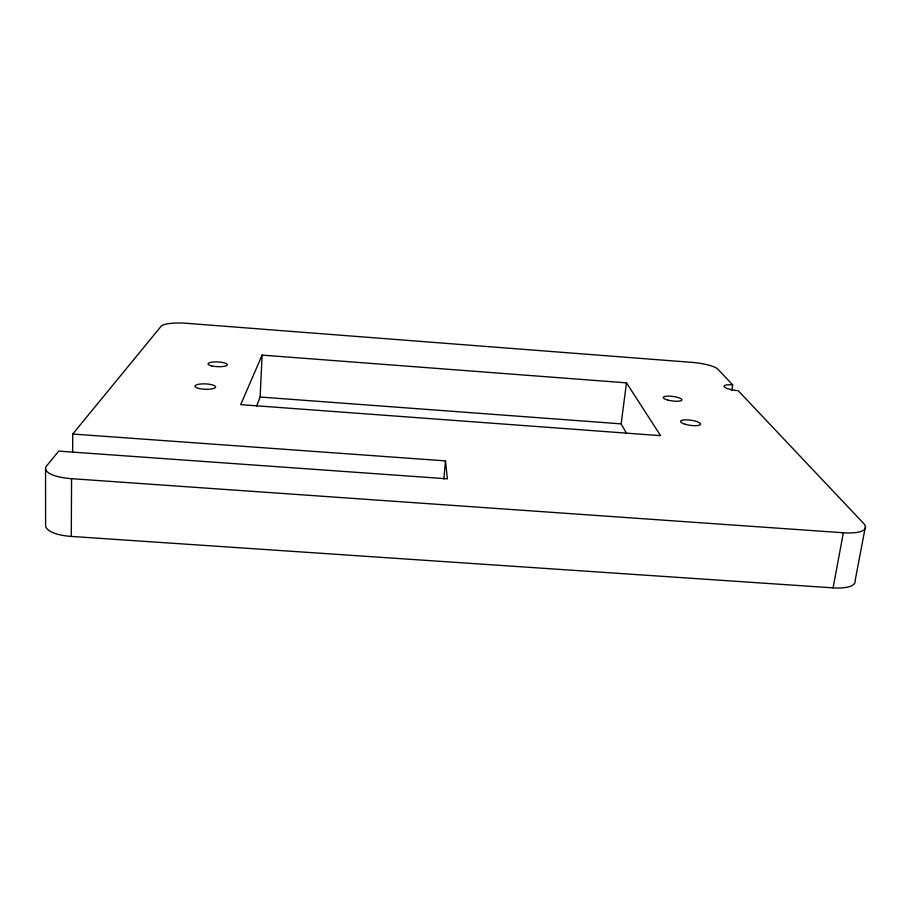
<?xml version="1.0" encoding="UTF-8"?>
<svg xmlns="http://www.w3.org/2000/svg" width="911" height="911" viewBox="0 0 911 911"><rect width="100%" height="100%" fill="white"/><g stroke="black" fill="none" stroke-linecap="round" stroke-linejoin="round"><path stroke-width="1.37" d="M865.45 526.387L855.133 580.569A32.192 10.818 11.4 0 1 833.11 587.868L71.286 536.42L71.57 478.685A33.548 10.499 -0.1 0 1 46.598 465.897L58.714 451.127L447.369 478.822L445.49 460.886L72.732 434.035L72.641 452.129M256.549 406.26L260.125 397.025L262.117 355.108L626.483 382.859L660.612 435.663L240.709 404.632L262.117 355.108M443.839 479.061L445.49 460.886M626.643 433.579L621.143 423.854L626.483 382.859M731.818 390.375L732.672 384.852L717.822 369.137A21.716 4.692 7.5 0 0 692.269 362.396L186.618 323.303A22.32 4.897 2.6 0 0 161.156 326.218L72.732 434.035M833.11 587.868L843.335 532.764A32.602 9.759 10.6 0 0 863.753 523.552L738.172 390.671A11.513 2.596 8 0 1 724.347 386.913A11.513 2.596 8 0 1 732.672 384.852M71.57 478.685L843.335 532.764M260.125 397.025L621.143 423.854M45.55 468.63L45.607 525.579A33.126 11.615 -0.9 0 0 71.286 536.42M211.842 365.926A9.668 2.369 2.6 0 0 227.26 365.004A9.668 2.369 2.6 0 0 213.937 361.952A9.668 2.369 2.6 0 0 211.842 365.926M199.008 388.485A10.34 2.699 2.3 0 0 215.554 387.323A10.34 2.699 2.3 0 0 201.388 383.941A10.34 2.699 2.3 0 0 199.008 388.485M685.163 424.264A10.101 2.585 8 0 0 700.548 424.184A10.101 2.585 8 0 0 685.915 419.857A10.101 2.585 8 0 0 685.163 424.264M667.478 399.963A9.452 2.277 7.6 0 0 681.975 399.986A9.452 2.277 7.6 0 0 668.389 396.114A9.452 2.277 7.6 0 0 667.478 399.963"/></g></svg>
